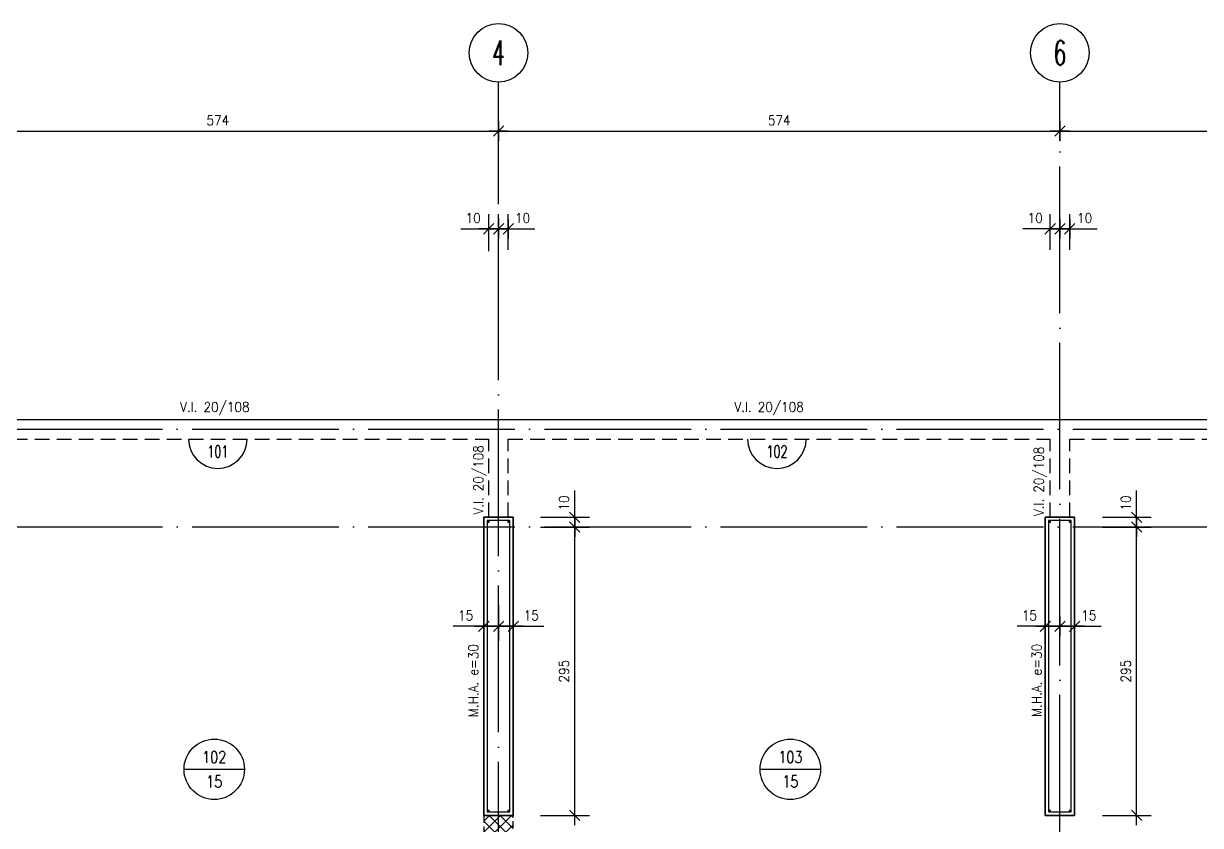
# Model space of a CAD drawing. Extents: x 2771 to 13802, y -1997 to 16878.
# Drawn here: x 4435 to 5638, y 6113 to 6934 of the extents above; entities that cross this region are included whole.
import ezdxf
from ezdxf.enums import TextEntityAlignment as Align

# ---------------------------------------------------------------- set-up
doc = ezdxf.new("R2010")
doc.units = 0
doc.header["$LTSCALE"] = 60
doc.header["$PDMODE"] = 1
for name, pattern in [('EJES', [3, 2.5, -0.25, 0, -0.25]), ('HIDDEN', [0.375, 0.25, -0.125]), ('HIDDEN2', [0.1875, 0.125, -0.0625])]:
    doc.linetypes.add(name, pattern=pattern)
doc.layers.get('0').update_dxf_attribs({"linetype": 'CONTINUOUS'})
doc.layers.get('DEFPOINTS').update_dxf_attribs({"linetype": 'CONTINUOUS'})
for name, color, linetype in [('AREA_MUROS', 6, 'CONTINUOUS'), ('ARRANQUES', 9, 'CONTINUOUS'), ('COTAS', 3, 'CONTINUOUS'), ('EJES', 1, 'EJES'), ('MALLA', 1, 'CONTINUOUS'), ('MUROS', 4, 'CONTINUOUS'), ('TEXTOS', 2, 'CONTINUOUS'), ('VIGAS', 2, 'CONTINUOUS')]:
    doc.layers.add(name, color=color, linetype=linetype)
doc.layers.add('RLA-LOSAS', color=3, linetype='CONTINUOUS', lineweight=9)
doc.styles.add('COTAS', font='romans.shx', dxfattribs={"width": 0.9})
doc.styles.add('ROMANS', font='romans.shx', dxfattribs={"width": 0.9, "height": 10})
doc.dimstyles.new('50', dxfattribs={"dimtxt": 10, "dimasz": 1, "dimexe": 15, "dimexo": 0, "dimgap": 6, "dimtad": 1, "dimdec": 8, "dimdsep": 46, "dimtxsty": 'COTAS', "dimblk": '$COTA$', "dimcen": 0.09, "dimdle": 10, "dimclrd": 256, "dimclre": 256, "dimclrt": 2, "dimadec": 0, "dimazin": 0, "dimtfac": 1, "dimtdec": 8, "dimtmove": 0, "dimatfit": 2, "dimfxl": 35, "dimfxlon": 1, "dimtolj": 1, "dimarcsym": 0})

# ---------------------------------------------------------------- blocks, each defined once
blk = doc.blocks.new('$EJE$')
at = {"color": 6}
blk.add_circle((0, 0), 30, dxfattribs=at)
at = {"color": 6, "style": 'COTAS', "width": 0.6}
blk.add_attdef('EJE', text='', height=25, dxfattribs=at).set_placement((0, 0), align=Align.MIDDLE)
blk = doc.blocks.new('$COTA$')
at = {"layer": 'COTAS'}
for p, q in [((10, 0), (-10, 0)), ((5.3, 5.3), (-5.3, -5.3)), ((0, -10), (0, 10))]:
    blk.add_line(p, q, dxfattribs=at)
blk = doc.blocks.new('*D12')
at = {"layer": 'COTAS', "lineweight": -2, "transparency": 16777216}
for p, q in [((4346.5, 6823.7), (4346.5, 6838.7)), ((4920.5, 6823.7), (4920.5, 6838.7)), ((4347.5, 6823.7), (4919.5, 6823.7))]:
    blk.add_line(p, q, dxfattribs=at)
at = {"layer": 'DEFPOINTS', "color": 0, "transparency": 16777216}
for p in [(4346.5, 6823.7), (4920.5, 6823.7), (4920.5, 6823.7)]:
    blk.add_point(p, dxfattribs=at)
at = {"layer": 'COTAS', "lineweight": -2, "transparency": 16777216, "rotation": 180}
blk.add_blockref('$COTA$', (4346.5, 6823.7), dxfattribs=at)
at = {"layer": 'COTAS', "lineweight": -2, "transparency": 16777216}
blk.add_blockref('$COTA$', (4920.5, 6823.7), dxfattribs=at)
at = {"layer": 'COTAS', "color": 2, "transparency": 16777216, "insert": (4633.5, 6834.7), "char_height": 10, "attachment_point": 5, "style": 'COTAS'}
blk.add_mtext('\\A1;574', dxfattribs=at)
blk = doc.blocks.new('*D14')
at = {"layer": 'COTAS', "lineweight": -2, "transparency": 16777216}
for p, q in [((4920.5, 6823.7), (4920.5, 6838.7)), ((5494.5, 6823.7), (5494.5, 6838.7)), ((4921.5, 6823.7), (5493.5, 6823.7))]:
    blk.add_line(p, q, dxfattribs=at)
at = {"layer": 'DEFPOINTS', "color": 0, "transparency": 16777216}
for p in [(4920.5, 6823.7), (5494.5, 6823.7), (5494.5, 6823.7)]:
    blk.add_point(p, dxfattribs=at)
at = {"layer": 'COTAS', "lineweight": -2, "transparency": 16777216, "rotation": 180}
blk.add_blockref('$COTA$', (4920.5, 6823.7), dxfattribs=at)
at = {"layer": 'COTAS', "lineweight": -2, "transparency": 16777216}
blk.add_blockref('$COTA$', (5494.5, 6823.7), dxfattribs=at)
at = {"layer": 'COTAS', "color": 2, "transparency": 16777216, "insert": (5207.5, 6834.7), "char_height": 10, "attachment_point": 5, "style": 'COTAS'}
blk.add_mtext('\\A1;574', dxfattribs=at)
blk = doc.blocks.new('*D19')
at = {"layer": 'COTAS', "lineweight": -2, "transparency": 16777216}
for p, q in [((5494.5, 6823.7), (5494.5, 6838.7)), ((6068.5, 6823.7), (6068.5, 6838.7)), ((5495.5, 6823.7), (6067.5, 6823.7))]:
    blk.add_line(p, q, dxfattribs=at)
at = {"layer": 'DEFPOINTS', "color": 0, "transparency": 16777216}
for p in [(5494.5, 6823.7), (6068.5, 6823.7), (6068.5, 6823.7)]:
    blk.add_point(p, dxfattribs=at)
at = {"layer": 'COTAS', "lineweight": -2, "transparency": 16777216, "rotation": 180}
blk.add_blockref('$COTA$', (5494.5, 6823.7), dxfattribs=at)
at = {"layer": 'COTAS', "lineweight": -2, "transparency": 16777216}
blk.add_blockref('$COTA$', (6068.5, 6823.7), dxfattribs=at)
at = {"layer": 'COTAS', "color": 2, "transparency": 16777216, "insert": (5781.5, 6834.7), "char_height": 10, "attachment_point": 5, "style": 'COTAS'}
blk.add_mtext('\\A1;574', dxfattribs=at)
blk = doc.blocks.new('*D62')
at = {"layer": 'COTAS', "lineweight": -2, "transparency": 16777216}
for p, q in [((5537.9, 6418.7), (5587.9, 6418.7)), ((5572.9, 6124.7), (5572.9, 6417.7)), ((5537.9, 6123.7), (5587.9, 6123.7))]:
    blk.add_line(p, q, dxfattribs=at)
at = {"layer": 'DEFPOINTS', "color": 0, "transparency": 16777216}
for p in [(5507, 6418.7), (5572.9, 6418.7), (5507, 6123.7)]:
    blk.add_point(p, dxfattribs=at)
at = {"layer": 'COTAS', "lineweight": -2, "transparency": 16777216}
for p, rotation in [((5572.9, 6418.7), 90), ((5572.9, 6123.7), 270)]:
    blk.add_blockref('$COTA$', p, dxfattribs=dict(at, rotation=rotation))
at = {"layer": 'COTAS', "color": 2, "transparency": 16777216, "insert": (5561.9, 6271.2), "char_height": 10, "attachment_point": 5, "rotation": 90, "style": 'COTAS'}
blk.add_mtext('\\A1;295', dxfattribs=at)
blk = doc.blocks.new('*D84')
at = {"layer": 'COTAS', "lineweight": -2, "transparency": 16777216}
for p, q in [((4920.5, 6702.3), (4920.5, 6738.7)), ((4930.5, 6702.3), (4930.5, 6738.7)), ((4919.5, 6723.7), (4918.5, 6723.7)), ((4920.5, 6723.7), (4930.5, 6723.7)), ((4931.5, 6723.7), (4957.7, 6723.7))]:
    blk.add_line(p, q, dxfattribs=at)
at = {"layer": 'DEFPOINTS', "color": 0, "transparency": 16777216}
for p in [(4920.5, 6723.7), (4920.5, 6702.3), (4930.5, 6702.3)]:
    blk.add_point(p, dxfattribs=at)
at = {"layer": 'COTAS', "lineweight": -2, "transparency": 16777216}
blk.add_blockref('$COTA$', (4920.5, 6723.7), dxfattribs=at)
at = {"layer": 'COTAS', "lineweight": -2, "transparency": 16777216, "rotation": 180}
blk.add_blockref('$COTA$', (4930.5, 6723.7), dxfattribs=at)
at = {"layer": 'COTAS', "color": 2, "transparency": 16777216, "insert": (4945.1, 6734.7), "char_height": 10, "attachment_point": 5, "style": 'COTAS'}
blk.add_mtext('\\A1;10', dxfattribs=at)
blk = doc.blocks.new('*D85')
at = {"layer": 'COTAS', "lineweight": -2, "transparency": 16777216}
for p, q in [((4910.5, 6700.8), (4910.5, 6738.7)), ((4920.5, 6702.3), (4920.5, 6738.7)), ((4881.9, 6723.7), (4910.5, 6723.7)), ((4909.5, 6723.7), (4908.5, 6723.7)), ((4920.5, 6723.7), (4910.5, 6723.7)), ((4920.5, 6723.7), (4910.5, 6723.7)), ((4921.5, 6723.7), (4922.5, 6723.7))]:
    blk.add_line(p, q, dxfattribs=at)
at = {"layer": 'DEFPOINTS', "color": 0, "transparency": 16777216}
for p in [(4910.5, 6723.7), (4910.5, 6700.8), (4920.5, 6702.3)]:
    blk.add_point(p, dxfattribs=at)
at = {"layer": 'COTAS', "lineweight": -2, "transparency": 16777216}
blk.add_blockref('$COTA$', (4910.5, 6723.7), dxfattribs=at)
at = {"layer": 'COTAS', "lineweight": -2, "transparency": 16777216, "rotation": 180}
blk.add_blockref('$COTA$', (4920.5, 6723.7), dxfattribs=at)
at = {"layer": 'COTAS', "color": 2, "transparency": 16777216, "insert": (4894.6, 6734.7), "char_height": 10, "attachment_point": 5, "style": 'COTAS'}
blk.add_mtext('\\A1;10', dxfattribs=at)
blk = doc.blocks.new('*D86')
at = {"layer": 'COTAS', "lineweight": -2, "transparency": 16777216}
for p, q in [((5494.5, 6702.3), (5494.5, 6738.7)), ((5504.5, 6702.3), (5504.5, 6738.7)), ((5493.5, 6723.7), (5492.5, 6723.7)), ((5494.5, 6723.7), (5504.5, 6723.7)), ((5505.5, 6723.7), (5532.4, 6723.7))]:
    blk.add_line(p, q, dxfattribs=at)
at = {"layer": 'DEFPOINTS', "color": 0, "transparency": 16777216}
for p in [(5494.5, 6723.7), (5494.5, 6702.3), (5504.5, 6702.3)]:
    blk.add_point(p, dxfattribs=at)
at = {"layer": 'COTAS', "lineweight": -2, "transparency": 16777216}
blk.add_blockref('$COTA$', (5494.5, 6723.7), dxfattribs=at)
at = {"layer": 'COTAS', "lineweight": -2, "transparency": 16777216, "rotation": 180}
blk.add_blockref('$COTA$', (5504.5, 6723.7), dxfattribs=at)
at = {"layer": 'COTAS', "color": 2, "transparency": 16777216, "insert": (5519.7, 6734.7), "char_height": 10, "attachment_point": 5, "style": 'COTAS'}
blk.add_mtext('\\A1;10', dxfattribs=at)
blk = doc.blocks.new('*D172')
at = {"layer": 'COTAS', "lineweight": -2, "transparency": 16777216}
for p, q in [((5484.5, 6702.3), (5484.5, 6738.7)), ((5494.5, 6702.3), (5494.5, 6738.7)), ((5483.5, 6723.7), (5456.6, 6723.7)), ((5494.5, 6723.7), (5484.5, 6723.7)), ((5495.5, 6723.7), (5496.5, 6723.7))]:
    blk.add_line(p, q, dxfattribs=at)
at = {"layer": 'DEFPOINTS', "color": 0, "transparency": 16777216}
for p in [(5494.5, 6723.7), (5484.5, 6702.3), (5494.5, 6702.3)]:
    blk.add_point(p, dxfattribs=at)
at = {"layer": 'COTAS', "lineweight": -2, "transparency": 16777216}
blk.add_blockref('$COTA$', (5484.5, 6723.7), dxfattribs=at)
at = {"layer": 'COTAS', "lineweight": -2, "transparency": 16777216, "rotation": 180}
blk.add_blockref('$COTA$', (5494.5, 6723.7), dxfattribs=at)
at = {"layer": 'COTAS', "color": 2, "transparency": 16777216, "insert": (5469.2, 6734.7), "char_height": 10, "attachment_point": 5, "style": 'COTAS'}
blk.add_mtext('\\A1;10', dxfattribs=at)
blk = doc.blocks.new('*D195')
at = {"layer": 'COTAS', "lineweight": -2, "transparency": 16777216}
for p, q in [((4905.5, 6338.7), (4905.5, 6302.2)), ((4920.5, 6338.7), (4920.5, 6302.2)), ((4905.5, 6317.2), (4874.2, 6317.2)), ((4919.5, 6317.2), (4906.5, 6317.2))]:
    blk.add_line(p, q, dxfattribs=at)
at = {"layer": 'DEFPOINTS', "color": 0, "transparency": 16777216}
for p in [(4905.5, 6338.7), (4920.5, 6338.7), (4920.5, 6317.2)]:
    blk.add_point(p, dxfattribs=at)
at = {"layer": 'COTAS', "lineweight": -2, "transparency": 16777216, "rotation": 180}
blk.add_blockref('$COTA$', (4905.5, 6317.2), dxfattribs=at)
at = {"layer": 'COTAS', "lineweight": -2, "transparency": 16777216}
blk.add_blockref('$COTA$', (4920.5, 6317.2), dxfattribs=at)
at = {"layer": 'COTAS', "color": 2, "transparency": 16777216, "insert": (4886.9, 6328.2), "char_height": 10, "attachment_point": 5, "style": 'COTAS'}
blk.add_mtext('\\A1;15', dxfattribs=at)
blk = doc.blocks.new('*D196')
at = {"layer": 'COTAS', "lineweight": -2, "transparency": 16777216}
for p, q in [((4920.5, 6338.7), (4920.5, 6302.2)), ((4935.5, 6338.7), (4935.5, 6302.2)), ((4921.5, 6317.2), (4934.5, 6317.2)), ((4935.5, 6317.2), (4966.7, 6317.2))]:
    blk.add_line(p, q, dxfattribs=at)
at = {"layer": 'DEFPOINTS', "color": 0, "transparency": 16777216}
for p in [(4920.5, 6338.7), (4935.5, 6338.7), (4920.5, 6317.2)]:
    blk.add_point(p, dxfattribs=at)
at = {"layer": 'COTAS', "lineweight": -2, "transparency": 16777216, "rotation": 180}
blk.add_blockref('$COTA$', (4920.5, 6317.2), dxfattribs=at)
at = {"layer": 'COTAS', "lineweight": -2, "transparency": 16777216}
blk.add_blockref('$COTA$', (4935.5, 6317.2), dxfattribs=at)
at = {"layer": 'COTAS', "color": 2, "transparency": 16777216, "insert": (4954, 6328.2), "char_height": 10, "attachment_point": 5, "style": 'COTAS'}
blk.add_mtext('\\A1;15', dxfattribs=at)
blk = doc.blocks.new('*D197')
at = {"layer": 'COTAS', "lineweight": -2, "transparency": 16777216}
for p, q in [((5494.5, 6295.7), (5494.5, 6332.2)), ((5509.5, 6295.7), (5509.5, 6332.2)), ((5495.5, 6317.2), (5508.5, 6317.2)), ((5509.5, 6317.2), (5536.7, 6317.2))]:
    blk.add_line(p, q, dxfattribs=at)
at = {"layer": 'DEFPOINTS', "color": 0, "transparency": 16777216}
for p in [(5494.5, 6317.2), (5494.5, 6295.7), (5509.5, 6295.7)]:
    blk.add_point(p, dxfattribs=at)
at = {"layer": 'COTAS', "lineweight": -2, "transparency": 16777216, "rotation": 180}
blk.add_blockref('$COTA$', (5494.5, 6317.2), dxfattribs=at)
at = {"layer": 'COTAS', "lineweight": -2, "transparency": 16777216}
blk.add_blockref('$COTA$', (5509.5, 6317.2), dxfattribs=at)
at = {"layer": 'COTAS', "color": 2, "transparency": 16777216, "insert": (5524, 6328.2), "char_height": 10, "attachment_point": 5, "style": 'COTAS'}
blk.add_mtext('\\A1;15', dxfattribs=at)
blk = doc.blocks.new('*D198')
at = {"layer": 'COTAS', "lineweight": -2, "transparency": 16777216}
for p, q in [((5479.5, 6295.7), (5479.5, 6332.2)), ((5494.5, 6295.7), (5494.5, 6332.2)), ((5479.5, 6317.2), (5450.7, 6317.2)), ((5493.5, 6317.2), (5480.5, 6317.2))]:
    blk.add_line(p, q, dxfattribs=at)
at = {"layer": 'DEFPOINTS', "color": 0, "transparency": 16777216}
for p in [(5494.5, 6317.2), (5479.5, 6295.7), (5494.5, 6295.7)]:
    blk.add_point(p, dxfattribs=at)
at = {"layer": 'COTAS', "lineweight": -2, "transparency": 16777216, "rotation": 180}
blk.add_blockref('$COTA$', (5479.5, 6317.2), dxfattribs=at)
at = {"layer": 'COTAS', "lineweight": -2, "transparency": 16777216}
blk.add_blockref('$COTA$', (5494.5, 6317.2), dxfattribs=at)
at = {"layer": 'COTAS', "color": 2, "transparency": 16777216, "insert": (5463.3, 6328.2), "char_height": 10, "attachment_point": 5, "style": 'COTAS'}
blk.add_mtext('\\A1;15', dxfattribs=at)
blk = doc.blocks.new('*D233')
at = {"layer": 'COTAS', "lineweight": -2, "transparency": 16777216}
for p, q in [((5572.9, 6429.7), (5572.9, 6456)), ((5537.9, 6428.7), (5587.9, 6428.7)), ((5572.9, 6418.7), (5572.9, 6428.7)), ((5537.9, 6418.7), (5587.9, 6418.7)), ((5572.9, 6417.7), (5572.9, 6416.7))]:
    blk.add_line(p, q, dxfattribs=at)
at = {"layer": 'DEFPOINTS', "color": 0, "transparency": 16777216}
for p in [(5509.5, 6428.7), (5572.9, 6428.7), (5509.5, 6418.7)]:
    blk.add_point(p, dxfattribs=at)
at = {"layer": 'COTAS', "lineweight": -2, "transparency": 16777216}
for p, rotation in [((5572.9, 6428.7), 270), ((5572.9, 6418.7), 90)]:
    blk.add_blockref('$COTA$', p, dxfattribs=dict(at, rotation=rotation))
at = {"layer": 'COTAS', "color": 2, "transparency": 16777216, "insert": (5561.9, 6443.3), "char_height": 10, "attachment_point": 5, "rotation": 90, "style": 'COTAS'}
blk.add_mtext('\\A1;10', dxfattribs=at)
blk = doc.blocks.new('*D236')
at = {"layer": 'COTAS', "lineweight": -2, "transparency": 16777216}
for p, q in [((4963.4, 6418.7), (5013.4, 6418.7)), ((4998.4, 6124.7), (4998.4, 6417.7)), ((4963.4, 6123.7), (5013.4, 6123.7))]:
    blk.add_line(p, q, dxfattribs=at)
at = {"layer": 'DEFPOINTS', "color": 0, "transparency": 16777216}
for p in [(4932.5, 6418.7), (4998.4, 6418.7), (4932.5, 6123.7)]:
    blk.add_point(p, dxfattribs=at)
at = {"layer": 'COTAS', "lineweight": -2, "transparency": 16777216}
for p, rotation in [((4998.4, 6418.7), 90), ((4998.4, 6123.7), 270)]:
    blk.add_blockref('$COTA$', p, dxfattribs=dict(at, rotation=rotation))
at = {"layer": 'COTAS', "color": 2, "transparency": 16777216, "insert": (4987.4, 6271.2), "char_height": 10, "attachment_point": 5, "rotation": 90, "style": 'COTAS'}
blk.add_mtext('\\A1;295', dxfattribs=at)
blk = doc.blocks.new('*D237')
at = {"layer": 'COTAS', "lineweight": -2, "transparency": 16777216}
for p, q in [((4998.4, 6429.7), (4998.4, 6456)), ((4963.4, 6428.7), (5013.4, 6428.7)), ((4998.4, 6418.7), (4998.4, 6428.7)), ((4963.4, 6418.7), (5013.4, 6418.7)), ((4998.4, 6417.7), (4998.4, 6416.7))]:
    blk.add_line(p, q, dxfattribs=at)
at = {"layer": 'DEFPOINTS', "color": 0, "transparency": 16777216}
for p in [(4935, 6428.7), (4998.4, 6428.7), (4935, 6418.7)]:
    blk.add_point(p, dxfattribs=at)
at = {"layer": 'COTAS', "lineweight": -2, "transparency": 16777216}
for p, rotation in [((4998.4, 6428.7), 270), ((4998.4, 6418.7), 90)]:
    blk.add_blockref('$COTA$', p, dxfattribs=dict(at, rotation=rotation))
at = {"layer": 'COTAS', "color": 2, "transparency": 16777216, "insert": (4987.4, 6443.3), "char_height": 10, "attachment_point": 5, "rotation": 90, "style": 'COTAS'}
blk.add_mtext('\\A1;10', dxfattribs=at)
blk = doc.blocks.new('LOSA')
at = {"color": 6, "linetype": 'Continuous'}
blk.add_line((-30.9, 0), (30.9, 0), dxfattribs=at)
at = {"color": 3, "linetype": 'Continuous'}
blk.add_circle((0, 0), 30.9, dxfattribs=at)
at = {"color": 2, "style": 'COTAS', "width": 0.8}
for tag, p in [('NUMERO', (0, 12.5)), ('E', (0, -12.5))]:
    blk.add_attdef(tag, text='', height=12, dxfattribs=at).set_placement(p, align=Align.MIDDLE)
at = {"layer": 'RLA-LOSAS', "style": 'COTAS', "flags": 1}
blk.add_attdef('DIRVER', text='', height=8.09, rotation=90, dxfattribs=at).set_placement((-30.5, 40), align=Align.MIDDLE)
at = {"layer": 'RLA-LOSAS', "linetype": 'ByBlock', "style": 'COTAS', "flags": 1}
blk.add_attdef('CUAVER', text='', height=8.09, rotation=90, dxfattribs=at).set_placement((-49.7, -4.9), align=Align.MIDDLE)
at = {"layer": 'RLA-LOSAS', "style": 'COTAS', "flags": 1}
blk.add_attdef('DIRHOR', text='', height=8.09, dxfattribs=at).set_placement((37.9, -29.3), align=Align.MIDDLE)
at = {"layer": 'RLA-LOSAS', "linetype": 'ByBlock', "style": 'COTAS', "flags": 1}
blk.add_attdef('CUAHOR', text='', height=8.09, dxfattribs=at).set_placement((-9.4, -47.7), align=Align.MIDDLE)
at = {"layer": 'RLA-LOSAS', "style": 'COTAS', "width": 0.7, "flags": 1}
blk.add_attdef('CONTRAFLECHA', text='', height=10, dxfattribs=at).set_placement((0, -67.5), align=Align.MIDDLE)
blk = doc.blocks.new('$VIGA$')
at = {"color": 2}
blk.add_arc((0, 0), 30, 180, 0, dxfattribs=at)
at = {"color": 3, "style": 'COTAS', "width": 0.7}
blk.add_attdef('NUMERO', text='', height=12, rotation=360, dxfattribs=at).set_placement((0.1, -12.8), align=Align.MIDDLE)

msp = doc.modelspace()

# ---------------------------------------------------------------- hatches: boundary and pattern name
at = {"layer": 'ARRANQUES'}
h = msp.add_hatch(dxfattribs=at)
h.set_pattern_fill('ANSI37', color=9, scale=2.5, style=0)
h.paths.add_polyline_path([(4920.45585631, 6123.70691493), (4905.45585631, 6123.70691493), (4905.45585631, 5907.70691493), (4920.45585631, 5907.70691493)])
h.paths.add_polyline_path([(4935.45585631, 6123.70691493), (4920.45585631, 6123.70691493), (4920.45585631, 5907.70691493), (4935.45585631, 5907.70691493)])

# ---------------------------------------------------------------- linework, layer by layer
at = {"layer": 'AREA_MUROS'}
for points in [[(4935.45585631, 6428.70691493), (4935.45585631, 6123.70691493), (4905.45585631, 6123.70691493), (4905.45585631, 6428.70691493), (4935.45585631, 6428.70691493)], [(5479.45585631, 6428.70691493), (5509.45585631, 6428.70691493), (5509.45585631, 6123.70691493), (5479.45585631, 6123.70691493), (5479.45585631, 6428.70691493)]]:
    msp.add_lwpolyline(points, dxfattribs=at)
at = {"layer": 'ARRANQUES', "color": 2, "linetype": 'HIDDEN2'}
msp.add_lwpolyline([(4905.45585631, 5907.70691493), (4935.45585631, 5907.70691493), (4935.45585631, 6123.70691493), (4905.45585631, 6123.70691493)], close=True, dxfattribs=at)
at = {"layer": 'EJES'}
for points in [[(4920.45585631, 4407.70691493), (4920.45585631, 6873.70691493)], [(5494.45585631, 6097.05397631), (5494.45585631, 6873.70691493)], [(3346.45585631, 6518.70691493), (7509.5104906, 6518.70691493)], [(3346.45585631, 6418.70691493), (7579.24320587, 6418.70691493)]]:
    msp.add_lwpolyline(points, dxfattribs=at)
at = {"layer": 'MALLA'}
for points in [[(4908.95585631, 6127.20691493), (4931.95585631, 6127.20691493), (4931.95585631, 6425.20691493), (4908.95585631, 6425.20691493)], [(5482.95585631, 6425.20691493), (5482.95585631, 6127.20691493), (5505.95585631, 6127.20691493), (5505.95585631, 6425.20691493)]]:
    msp.add_lwpolyline(points, close=True, dxfattribs=at)
at = {"layer": 'MALLA', "const_width": 1.25}
for points in [[(4909.58085631, 6423.95691493, -1), (4910.83085631, 6423.95691493, -1)], [(4930.08085631, 6423.95691493, -1), (4931.33085631, 6423.95691493, -1)], [(5483.58085631, 6423.95691493, -1), (5484.83085631, 6423.95691493, -1)], [(5504.08085631, 6423.95691493, -1), (5505.33085631, 6423.95691493, -1)], [(4909.58085631, 6128.45691493, -1), (4910.83085631, 6128.45691493, -1)], [(4930.08085631, 6128.45691493, -1), (4931.33085631, 6128.45691493, -1)], [(5483.58085631, 6128.45691493, -1), (5484.83085631, 6128.45691493, -1)], [(5504.08085631, 6128.45691493, -1), (5505.33085631, 6128.45691493, -1)]]:
    msp.add_lwpolyline(points, format="xyb", close=True, dxfattribs=at)
at = {"layer": 'MUROS'}
for points in [[(4905.45585631, 6123.70691493), (4935.45585631, 6123.70691493), (4935.45585631, 6428.70691493), (4905.45585631, 6428.70691493)], [(5479.45585631, 6428.70691493), (5479.45585631, 6123.70691493), (5509.45585631, 6123.70691493), (5509.45585631, 6428.70691493)]]:
    msp.add_lwpolyline(points, close=True, dxfattribs=at)
at = {"layer": 'VIGAS'}
msp.add_line((4336.45585631, 6528.70691493), (6652.45585631, 6528.70691493), dxfattribs=at)
at = {"layer": 'VIGAS', "linetype": 'HIDDEN'}
for p, q in [((4356.45585631, 6508.70691493), (4910.45585631, 6508.70691493)), ((4910.45585631, 6428.70691493), (4910.45585631, 6508.70691493)), ((4930.45585631, 6428.70691493), (4930.45585631, 6508.70691493)), ((4930.45585631, 6508.70691493), (5484.45585631, 6508.70691493)), ((5484.45585631, 6428.70691493), (5484.45585631, 6508.70691493)), ((5504.45585631, 6428.70691493), (5504.45585631, 6508.70691493)), ((5504.45585631, 6508.70691493), (6058.45585631, 6508.70691493))]:
    msp.add_line(p, q, dxfattribs=at)

# ---------------------------------------------------------------- block references
for name, p, values in [('$EJE$', (4920.45585631, 6903.70691493), {'EJE': '4'}), ('$EJE$', (5494.45585631, 6903.70691493), {'EJE': '6'}), ('$VIGA$', (4633.45585631, 6508.70691493), {'NUMERO': '101'}), ('$VIGA$', (5205.16229598, 6508.70691493), {'NUMERO': '102'}), ('LOSA', (4629.85659203, 6170.86440729), {'NUMERO': '102', 'E': '15'}), ('LOSA', (5218.86902575, 6170.86440729), {'NUMERO': '103', 'E': '15'})]:
    msp.add_blockref(name, p).add_auto_attribs(values)

# ---------------------------------------------------------------- texts
at = {"layer": 'TEXTOS', "style": 'ROMANS', "width": 0.9}
for p in [(4630.44290597, 6540.70691493), (5197.0852501, 6540.70691493)]:
    msp.add_text('V.I. 20/108', height=10, dxfattribs=at).set_placement(p, align=Align.MIDDLE)
for s, p in [('V.I. 20/108', (4900.63449656, 6466.80601402)), ('V.I. 20/108', (5473.63074774, 6465.36203457)), ('M.H.A. e=30', (4894.77058654, 6261.50744267)), ('M.H.A. e=30', (5470.71260682, 6261.77445304))]:
    msp.add_text(s, height=10, rotation=90, dxfattribs=at).set_placement(p, align=Align.MIDDLE)

# ---------------------------------------------------------------- dimensions: what is measured, and where the dimension line sits
at = {"layer": 'COTAS'}
for base, p1, p2, picture, middle in [((4920.4558563143, 6823.7069149326), (4346.4558563143, 6823.7069149326), (4920.4558563143, 6823.7069149326), '*D12', (4633.4558563143, 6834.7069149326)), ((5494.4558563143, 6823.7069149326), (4920.4558563143, 6823.7069149326), (5494.4558563143, 6823.7069149326), '*D14', (5207.4558563143, 6834.7069149326)), ((6068.4558563143, 6823.7069149326), (5494.4558563143, 6823.7069149326), (6068.4558563143, 6823.7069149326), '*D19', (5781.4558563143, 6834.7069149326))]:
    dim = msp.add_linear_dim(base=base, p1=p1, p2=p2, dimstyle='50', dxfattribs=at)
    dim.commit()
    dim.dimension.update_dxf_attribs({"geometry": picture, "text_midpoint": middle})
dim = msp.add_linear_dim(base=(4910.4558563143, 6723.7069149326), p1=(4920.4558563143, 6702.2504163909), p2=(4910.4558563143, 6700.8021096495), angle=180, dimstyle='50', override={"dimtmove": 1}, dxfattribs=at)
dim.commit()
dim.dimension.update_dxf_attribs({"geometry": '*D85', "text_midpoint": (4894.5529000888, 6723.7069149326), "dimtype": 160})
for base, p1, p2, angle, picture, middle in [((4920.4558563143, 6723.7069149326), (4930.4558563143, 6702.2504163909), (4920.4558563143, 6702.2504163909), 180, '*D84', (4945.0987134572, 6723.7069149326)), ((5494.4558563143, 6723.7069149326), (5484.4558563143, 6702.2504163909), (5494.4558563143, 6702.2504163909), 0, '*D172', (5469.1931168787, 6723.7069149326)), ((5494.4558563143, 6723.7069149326), (5504.4558563143, 6702.2504163909), (5494.4558563143, 6702.2504163909), 180, '*D86', (5519.71859575, 6723.7069149326)), ((4920.4558563143, 6317.1956205032), (4935.4558563143, 6338.6521190448), (4920.4558563143, 6338.6521190448), 180, '*D196', (4954.0272848858, 6317.1956205032)), ((5494.4558563143, 6317.1905727672), (5509.4558563143, 6295.7340742255), (5494.4558563143, 6295.7340742255), 180, '*D197', (5524.0197015684, 6317.1905727672))]:
    dim = msp.add_linear_dim(base=base, p1=p1, p2=p2, angle=angle, dimstyle='50', dxfattribs=at)
    dim.commit()
    dim.dimension.update_dxf_attribs({"geometry": picture, "text_midpoint": middle, "dimtype": 160})
for base, p1, p2, picture, middle in [((4998.4232304104, 6428.7069149326), (4935.0177736286, 6418.7069149326), (4935.0177736286, 6428.7069149326), '*D237', (4987.4232304104, 6443.3497720754)), ((5572.8613130961, 6428.7069149326), (5509.4558563143, 6418.7069149326), (5509.4558563143, 6428.7069149326), '*D233', (5561.8613130961, 6443.3497720754)), ((4998.4232304104, 6418.7069149326), (4932.5177736286, 6123.7069149326), (4932.5177736286, 6418.7069149326), '*D236', (4987.4232304104, 6271.2069149326)), ((5572.8613130961, 6418.7069149326), (5506.9558563143, 6123.7069149326), (5506.9558563143, 6418.7069149326), '*D62', (5561.8613130961, 6271.2069149326))]:
    dim = msp.add_linear_dim(base=base, p1=p1, p2=p2, angle=90, dimstyle='50', dxfattribs=at)
    dim.commit()
    dim.dimension.update_dxf_attribs({"geometry": picture, "text_midpoint": middle})
for base, p1, p2, picture, middle in [((4920.4558563143, 6317.1956205032), (4905.4558563143, 6338.6521190448), (4920.4558563143, 6338.6521190448), '*D195', (4886.8844277429, 6317.1956205032)), ((5494.4558563143, 6317.1905727672), (5479.4558563143, 6295.7340742255), (5494.4558563143, 6295.7340742255), '*D198', (5463.3081633534, 6317.1905727672))]:
    dim = msp.add_linear_dim(base=base, p1=p1, p2=p2, dimstyle='50', dxfattribs=at)
    dim.commit()
    dim.dimension.update_dxf_attribs({"geometry": picture, "text_midpoint": middle, "dimtype": 160})

doc.saveas('drawing.dxf')
